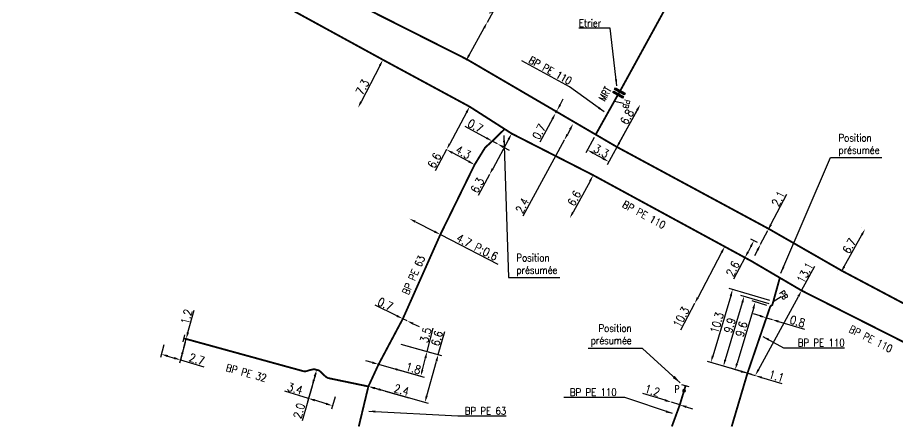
# Model space of a CAD drawing. Header units: millimetres. Extents: x 184998 to 186003, y 126995 to 128002.
# Drawn here: x 185166.7 to 185285.6, y 126999.9 to 127055.3 of the extents above; entities that cross this region are included whole.
import ezdxf
from ezdxf.enums import TextEntityAlignment as Align

# ---------------------------------------------------------------- set-up
doc = ezdxf.new("R2010")
doc.units = ezdxf.units.MM
doc.header["$PDMODE"] = 34
for name, pattern in [('L_25_FT', [2000, 1000, 1000]), ('L_25_PE', [2000, 1000, 1000]), ('L_RAC_PE', [3.5, 2, -1.5])]:
    doc.linetypes.add(name, pattern=pattern)
doc.layers.get('0').update_dxf_attribs({"linetype": 'CONTINUOUS'})
doc.layers.get('DEFPOINTS').update_dxf_attribs({"linetype": 'CONTINUOUS'})
for name, color, linetype in [('L_150', 1, 'CONTINUOUS'), ('L_170', 7, 'CONTINUOUS'), ('L_300', 7, 'CONTINUOUS'), ('L_340', 7, 'CONTINUOUS'), ('L_900', 7, 'CONTINUOUS')]:
    doc.layers.add(name, color=color, linetype=linetype)
doc.styles.add('G_ROMANS', font='ROMANS.SHX', dxfattribs={"width": 0.75})
doc.styles.get("Standard").update_dxf_attribs({"font": 'romans.shx', "width": 0.85})
doc.dimstyles.get("Standard").update_dxf_attribs({"dimtxt": 1.5, "dimasz": 1.2, "dimexe": 0.625, "dimexo": 0.625, "dimgap": 0.25, "dimtad": 1, "dimdec": 1, "dimzin": 0, "dimdsep": 46, "dimtxsty": 'Standard', "dimcen": -0.5, "dimadec": 0, "dimazin": 0, "dimtfac": 1, "dimtdec": 1, "dimtmove": 0, "dimatfit": 3, "dimfxl": 0, "dimtolj": 1, "dimtzin": 0, "dimarcsym": 0})

# ---------------------------------------------------------------- blocks, each defined once
blk = doc.blocks.new('*D1126')
at = {"layer": 'DEFPOINTS', "color": 0, "linetype": 'Continuous', "transparency": 16777216}
for p in [(185230.2, 127054.72), (185230.2, 127054.72), (185227.3, 127049.46)]:
    blk.add_point(p, dxfattribs=at)
at = {"layer": 'L_150', "color": 0, "linetype": 'Continuous', "lineweight": -2, "transparency": 16777216}
for p, q in [((185230.2, 127054.72), (185231.79, 127057.59)), ((185227.74, 127050.25), (185229.77, 127053.93))]:
    blk.add_line(p, q, dxfattribs=at)
at = {"layer": 'L_150', "color": 0, "linetype": 'Continuous', "transparency": 16777216}
for points in [[(185229.64, 127054), (185229.9, 127053.86), (185230.2, 127054.72)], [(185227.6, 127050.32), (185227.87, 127050.17), (185227.3, 127049.46)]]:
    blk.add_solid(points, dxfattribs=at)
at = {"layer": 'L_150', "color": 0, "linetype": 'Continuous', "transparency": 16777216, "insert": (185230.56, 127056.91), "char_height": 1.125, "attachment_point": 5, "rotation": 61.128}
blk.add_mtext('\\A1;5.5', dxfattribs=at)
blk = doc.blocks.new('*D1127')
at = {"layer": 'DEFPOINTS', "color": 0, "linetype": 'Continuous', "transparency": 16777216}
for p in [(185250.87, 127043.56), (185250.87, 127043.56), (185247.61, 127037.6)]:
    blk.add_point(p, dxfattribs=at)
at = {"layer": 'L_150', "color": 0, "linetype": 'Continuous', "lineweight": -2, "transparency": 16777216}
blk.add_line((185248.04, 127038.39), (185250.44, 127042.77), dxfattribs=at)
at = {"layer": 'L_150', "color": 0, "linetype": 'Continuous', "transparency": 16777216}
for points in [[(185250.3, 127042.85), (185250.57, 127042.7), (185250.87, 127043.56)], [(185247.91, 127038.46), (185248.17, 127038.31), (185247.61, 127037.6)]]:
    blk.add_solid(points, dxfattribs=at)
at = {"layer": 'L_150', "color": 0, "linetype": 'Continuous', "transparency": 16777216, "insert": (185249.09, 127041.88), "char_height": 1.125, "attachment_point": 5, "rotation": 61.3656}
blk.add_mtext('\\A1;6.8', dxfattribs=at)
blk = doc.blocks.new('*D1130')
at = {"layer": 'DEFPOINTS', "color": 0, "linetype": 'Continuous', "transparency": 16777216}
for p in [(185216.09, 127049.61), (185212.72, 127043.13), (185212.72, 127043.13)]:
    blk.add_point(p, dxfattribs=at)
at = {"layer": 'L_150', "color": 0, "linetype": 'Continuous', "lineweight": -2, "transparency": 16777216}
blk.add_line((185215.67, 127048.81), (185213.13, 127043.93), dxfattribs=at)
at = {"layer": 'L_150', "color": 0, "linetype": 'Continuous', "transparency": 16777216}
for points in [[(185215.54, 127048.88), (185215.8, 127048.74), (185216.09, 127049.61)], [(185213, 127044), (185213.27, 127043.86), (185212.72, 127043.13)]]:
    blk.add_solid(points, dxfattribs=at)
at = {"layer": 'L_150', "color": 0, "linetype": 'Continuous', "transparency": 16777216, "insert": (185213.32, 127045.91), "char_height": 1.125, "attachment_point": 5, "rotation": 62.5172}
blk.add_mtext('\\A1;7.3', dxfattribs=at)
blk = doc.blocks.new('*D1131')
at = {"layer": 'DEFPOINTS', "color": 0, "linetype": 'Continuous', "transparency": 16777216}
for p in [(185227.81, 127043.27), (185224.69, 127037.46), (185224.69, 127037.46)]:
    blk.add_point(p, dxfattribs=at)
at = {"layer": 'L_150', "color": 0, "linetype": 'Continuous', "lineweight": -2, "transparency": 16777216}
for p, q in [((185227.38, 127042.48), (185225.11, 127038.25)), ((185224.69, 127037.46), (185223.16, 127034.61))]:
    blk.add_line(p, q, dxfattribs=at)
at = {"layer": 'L_150', "color": 0, "linetype": 'Continuous', "transparency": 16777216}
for points in [[(185227.25, 127042.55), (185227.52, 127042.41), (185227.81, 127043.27)], [(185224.98, 127038.32), (185225.24, 127038.18), (185224.69, 127037.46)]]:
    blk.add_solid(points, dxfattribs=at)
at = {"layer": 'L_150', "color": 0, "linetype": 'Continuous', "transparency": 16777216, "insert": (185223.05, 127035.99), "char_height": 1.125, "attachment_point": 5, "rotation": 61.7613}
blk.add_mtext('\\A1;6.6', dxfattribs=at)
blk = doc.blocks.new('*D1132')
at = {"layer": 'DEFPOINTS', "color": 0, "linetype": 'Continuous', "transparency": 16777216}
for p in [(185233.49, 127039.63), (185230.5, 127034.09), (185230.5, 127034.09)]:
    blk.add_point(p, dxfattribs=at)
at = {"layer": 'L_150', "color": 0, "linetype": 'Continuous', "lineweight": -2, "transparency": 16777216}
for p, q in [((185233.06, 127038.84), (185230.93, 127034.88)), ((185230.5, 127034.09), (185228.96, 127031.25))]:
    blk.add_line(p, q, dxfattribs=at)
at = {"layer": 'L_150', "color": 0, "linetype": 'Continuous', "transparency": 16777216}
for points in [[(185232.93, 127038.91), (185233.2, 127038.77), (185233.49, 127039.63)], [(185230.79, 127034.95), (185231.06, 127034.81), (185230.5, 127034.09)]]:
    blk.add_solid(points, dxfattribs=at)
at = {"layer": 'L_150', "color": 0, "linetype": 'Continuous', "transparency": 16777216, "insert": (185228.86, 127032.63), "char_height": 1.125, "attachment_point": 5, "rotation": 61.6215}
blk.add_mtext('\\A1;6.3', dxfattribs=at)
blk = doc.blocks.new('*D1133')
at = {"layer": 'DEFPOINTS', "color": 0, "linetype": 'Continuous', "transparency": 16777216}
for p in [(185244.51, 127034), (185241.35, 127028.2), (185241.35, 127028.2)]:
    blk.add_point(p, dxfattribs=at)
at = {"layer": 'L_150', "color": 0, "linetype": 'Continuous', "lineweight": -2, "transparency": 16777216}
blk.add_line((185244.08, 127033.21), (185241.78, 127028.99), dxfattribs=at)
at = {"layer": 'L_150', "color": 0, "linetype": 'Continuous', "transparency": 16777216}
for points in [[(185243.95, 127033.28), (185244.21, 127033.14), (185244.51, 127034)], [(185241.65, 127029.07), (185241.92, 127028.92), (185241.35, 127028.2)]]:
    blk.add_solid(points, dxfattribs=at)
at = {"layer": 'L_150', "color": 0, "linetype": 'Continuous', "transparency": 16777216, "insert": (185241.95, 127030.87), "char_height": 1.125, "attachment_point": 5, "rotation": 61.4212}
blk.add_mtext('\\A1;6.6', dxfattribs=at)
blk = doc.blocks.new('*D1134')
at = {"layer": 'DEFPOINTS', "color": 0, "linetype": 'Continuous', "transparency": 16777216}
for p in [(185262.27, 127024.35), (185258.22, 127016.63), (185258.22, 127016.63)]:
    blk.add_point(p, dxfattribs=at)
at = {"layer": 'L_150', "color": 0, "linetype": 'Continuous', "lineweight": -2, "transparency": 16777216}
for p, q in [((185261.87, 127023.54), (185258.64, 127017.42)), ((185262.68, 127024.13), (185262.7, 127024.12)), ((185258.22, 127016.63), (185256.33, 127013.04))]:
    blk.add_line(p, q, dxfattribs=at)
at = {"layer": 'L_150', "color": 0, "linetype": 'Continuous', "transparency": 16777216}
for points in [[(185261.73, 127023.61), (185262, 127023.47), (185262.29, 127024.34)], [(185258.5, 127017.49), (185258.77, 127017.35), (185258.22, 127016.63)]]:
    blk.add_solid(points, dxfattribs=at)
at = {"layer": 'L_150', "color": 0, "linetype": 'Continuous', "transparency": 16777216, "insert": (185256.4, 127014.79), "char_height": 1.125, "attachment_point": 5, "rotation": 62.1795}
blk.add_mtext('\\A1;10.3', dxfattribs=at)
blk = doc.blocks.new('*D1135')
at = {"layer": 'DEFPOINTS', "color": 0, "linetype": 'Continuous', "transparency": 16777216}
for p in [(185266.24, 127025.14), (185267.14, 127024.66), (185265.92, 127022.36)]:
    blk.add_point(p, dxfattribs=at)
at = {"layer": 'L_150', "color": 0, "linetype": 'Continuous', "lineweight": -2, "transparency": 16777216}
for p, q in [((185265.82, 127024.34), (185265.44, 127023.63)), ((185266.72, 127024.88), (185265.82, 127025.35)), ((185265.51, 127022.58), (185264.61, 127023.06)), ((185265.02, 127022.84), (185263.49, 127019.94))]:
    blk.add_line(p, q, dxfattribs=at)
at = {"layer": 'L_150', "color": 0, "linetype": 'Continuous', "transparency": 16777216}
for points in [[(185265.68, 127024.41), (185265.95, 127024.27), (185266.24, 127025.14)], [(185265.31, 127023.7), (185265.58, 127023.56), (185265.02, 127022.84)]]:
    blk.add_solid(points, dxfattribs=at)
at = {"layer": 'L_150', "color": 0, "linetype": 'Continuous', "transparency": 16777216, "insert": (185263.38, 127021.34), "char_height": 1.125, "attachment_point": 5, "rotation": 62.1795}
blk.add_mtext('\\A1;2.6', dxfattribs=at)
blk = doc.blocks.new('*D1136')
at = {"layer": 'DEFPOINTS', "color": 0, "linetype": 'Continuous', "transparency": 16777216}
for p in [(185281.25, 127026.7), (185281.25, 127026.7), (185278, 127020.85)]:
    blk.add_point(p, dxfattribs=at)
at = {"layer": 'L_150', "color": 0, "linetype": 'Continuous', "lineweight": -2, "transparency": 16777216}
for p, q in [((185280.84, 127026.93), (185280.84, 127026.93)), ((185278.43, 127021.64), (185280.82, 127025.92)), ((185277.59, 127021.08), (185277.59, 127021.08))]:
    blk.add_line(p, q, dxfattribs=at)
at = {"layer": 'L_150', "color": 0, "linetype": 'Continuous', "transparency": 16777216}
for points in [[(185280.68, 127025.99), (185280.95, 127025.84), (185281.25, 127026.7)], [(185278.3, 127021.71), (185278.57, 127021.56), (185278, 127020.85)]]:
    blk.add_solid(points, dxfattribs=at)
at = {"layer": 'L_150', "color": 0, "linetype": 'Continuous', "transparency": 16777216, "insert": (185279.13, 127024.44), "char_height": 1.125, "attachment_point": 5, "rotation": 60.9236}
blk.add_mtext('\\A1;6.7', dxfattribs=at)
blk = doc.blocks.new('*D1137')
at = {"layer": 'DEFPOINTS', "color": 0, "linetype": 'Continuous', "transparency": 16777216}
for p in [(185268.12, 127026.52), (185267.14, 127024.66), (185267.14, 127024.66)]:
    blk.add_point(p, dxfattribs=at)
at = {"layer": 'L_150', "color": 0, "linetype": 'Continuous', "lineweight": -2, "transparency": 16777216}
for p, q in [((185268.54, 127027.31), (185270.7, 127031.41)), ((185267.14, 127024.66), (185268.12, 127026.52)), ((185266.72, 127023.86), (185266.3, 127023.07))]:
    blk.add_line(p, q, dxfattribs=at)
at = {"layer": 'L_150', "color": 0, "linetype": 'Continuous', "transparency": 16777216}
for points in [[(185268.4, 127027.38), (185268.67, 127027.24), (185268.12, 127026.52)], [(185266.58, 127023.93), (185266.85, 127023.79), (185267.14, 127024.66)]]:
    blk.add_solid(points, dxfattribs=at)
at = {"layer": 'L_150', "color": 0, "linetype": 'Continuous', "transparency": 16777216, "insert": (185269.54, 127030.83), "char_height": 1.125, "attachment_point": 5, "rotation": 62.1795}
blk.add_mtext('\\A1;2.1', dxfattribs=at)
blk = doc.blocks.new('*D1141')
at = {"layer": 'DEFPOINTS', "color": 0, "linetype": 'Continuous', "transparency": 16777216}
for p in [(185272.68, 127018.39), (185266.41, 127006.89), (185266.41, 127006.89)]:
    blk.add_point(p, dxfattribs=at)
at = {"layer": 'L_150', "color": 0, "linetype": 'Continuous', "lineweight": -2, "transparency": 16777216}
for p, q in [((185272.68, 127018.39), (185274.49, 127021.71)), ((185266.84, 127007.68), (185272.25, 127017.6))]:
    blk.add_line(p, q, dxfattribs=at)
at = {"layer": 'L_150', "color": 0, "linetype": 'Continuous', "transparency": 16777216}
for points in [[(185272.12, 127017.67), (185272.38, 127017.53), (185272.68, 127018.39)], [(185266.71, 127007.75), (185266.97, 127007.61), (185266.41, 127006.89)]]:
    blk.add_solid(points, dxfattribs=at)
at = {"layer": 'L_150', "color": 0, "linetype": 'Continuous', "transparency": 16777216, "insert": (185273.14, 127020.81), "char_height": 1.125, "attachment_point": 5, "rotation": 61.426}
blk.add_mtext('\\A1;13.1', dxfattribs=at)
blk = doc.blocks.new('*D1143')
at = {"layer": 'DEFPOINTS', "color": 0, "linetype": 'Continuous', "transparency": 16777216}
for p in [(185255.08, 127003.28), (185255.08, 127003.28), (185256.22, 127002.93)]:
    blk.add_point(p, dxfattribs=at)
at = {"layer": 'L_150', "color": 0, "linetype": 'Continuous', "lineweight": -2, "transparency": 16777216}
for p, q in [((185254.22, 127003.55), (185251.22, 127004.48)), ((185256.22, 127002.93), (185255.08, 127003.28)), ((185257.08, 127002.66), (185257.94, 127002.39))]:
    blk.add_line(p, q, dxfattribs=at)
at = {"layer": 'L_150', "color": 0, "linetype": 'Continuous', "transparency": 16777216}
for points in [[(185254.26, 127003.69), (185254.17, 127003.41), (185255.08, 127003.28)], [(185257.13, 127002.8), (185257.04, 127002.52), (185256.22, 127002.93)]]:
    blk.add_solid(points, dxfattribs=at)
at = {"layer": 'L_150', "color": 0, "linetype": 'Continuous', "transparency": 16777216, "insert": (185252.51, 127004.87), "char_height": 1.125, "attachment_point": 5, "rotation": 342.7578}
blk.add_mtext('\\A1;1.2', dxfattribs=at)
blk = doc.blocks.new('L_340_07')
at = {"color": 0, "linetype": 'Continuous', "const_width": 0.25, "flags": 128}
blk.add_lwpolyline([(0, 0), (0.35, 0)], dxfattribs=at)
at = {"color": 0, "linetype": 'Continuous', "flags": 128}
blk.add_lwpolyline([(0.35, -0.5), (0.35, 0.5)], dxfattribs=at)
at = {"color": 0, "linetype": 'Continuous', "width": 0.75, "flags": 3}
for tag, p in [('DEF_LEG', (0.72, -3.47)), ('DEF_COUP', (0.72, -5.97)), ('DEF_TYPE', (0.72, -8.47))]:
    blk.add_attdef(tag, text='', height=1.2, dxfattribs=at).set_placement(p, align=Align.MIDDLE)
blk = doc.blocks.new('*D1154')
at = {"layer": 'DEFPOINTS', "color": 0, "linetype": 'Continuous', "transparency": 16777216}
for p in [(185224.69, 127037.46), (185224.69, 127037.46), (185228.48, 127035.42)]:
    blk.add_point(p, dxfattribs=at)
at = {"layer": 'L_150', "color": 0, "linetype": 'Continuous', "lineweight": -2, "transparency": 16777216}
blk.add_line((185227.68, 127035.85), (185225.48, 127037.03), dxfattribs=at)
at = {"layer": 'L_150', "color": 0, "linetype": 'Continuous', "transparency": 16777216}
for points in [[(185225.55, 127037.16), (185225.41, 127036.9), (185224.69, 127037.46)], [(185227.75, 127035.98), (185227.61, 127035.72), (185228.48, 127035.42)]]:
    blk.add_solid(points, dxfattribs=at)
at = {"layer": 'L_150', "color": 0, "linetype": 'Continuous', "transparency": 16777216, "insert": (185226.94, 127037.1), "char_height": 1.125, "attachment_point": 5, "rotation": 331.7613}
blk.add_mtext('\\A1;4.3', dxfattribs=at)
blk = doc.blocks.new('*D1155')
at = {"layer": 'DEFPOINTS', "color": 0, "linetype": 'Continuous', "transparency": 16777216}
for p in [(185230.87, 127038.61), (185231.58, 127038.23), (185231.58, 127038.23)]:
    blk.add_point(p, dxfattribs=at)
at = {"layer": 'L_150', "color": 0, "linetype": 'Continuous', "lineweight": -2, "transparency": 16777216}
for p, q in [((185230.08, 127039.03), (185227.19, 127040.57)), ((185231.58, 127038.23), (185230.87, 127038.61)), ((185231.8, 127038.64), (185231.8, 127038.64)), ((185232.37, 127037.81), (185233.17, 127037.38))]:
    blk.add_line(p, q, dxfattribs=at)
at = {"layer": 'L_150', "color": 0, "linetype": 'Continuous', "transparency": 16777216}
for points in [[(185230.15, 127039.16), (185230.01, 127038.9), (185230.87, 127038.61)], [(185232.45, 127037.94), (185232.3, 127037.67), (185231.58, 127038.23)]]:
    blk.add_solid(points, dxfattribs=at)
at = {"layer": 'L_150', "color": 0, "linetype": 'Continuous', "transparency": 16777216, "insert": (185228.59, 127040.67), "char_height": 1.125, "attachment_point": 5, "rotation": 331.9517}
blk.add_mtext('\\A1;0.7', dxfattribs=at)
blk = doc.blocks.new('*D1156')
at = {"layer": 'DEFPOINTS', "color": 0, "linetype": 'Continuous', "transparency": 16777216}
for p in [(185265.36, 127007.2), (185266.41, 127006.89), (185266.41, 127006.89)]:
    blk.add_point(p, dxfattribs=at)
at = {"layer": 'L_150', "color": 0, "linetype": 'Continuous', "lineweight": -2, "transparency": 16777216}
for p, q in [((185264.49, 127007.46), (185263.63, 127007.71)), ((185265.36, 127007.2), (185266.41, 127006.89)), ((185267.27, 127006.63), (185270.02, 127005.81))]:
    blk.add_line(p, q, dxfattribs=at)
at = {"layer": 'L_150', "color": 0, "linetype": 'Continuous', "transparency": 16777216}
for points in [[(185264.54, 127007.6), (185264.45, 127007.31), (185265.36, 127007.2)], [(185267.32, 127006.77), (185267.23, 127006.49), (185266.41, 127006.89)]]:
    blk.add_solid(points, dxfattribs=at)
at = {"layer": 'L_150', "color": 0, "linetype": 'Continuous', "transparency": 16777216, "insert": (185269.29, 127006.81), "char_height": 1.125, "attachment_point": 5, "rotation": 343.415}
blk.add_mtext('\\A1;1.1', dxfattribs=at)
blk = doc.blocks.new('*D1157')
at = {"layer": 'DEFPOINTS', "color": 0, "linetype": 'Continuous', "transparency": 16777216}
for p in [(185268.85, 127016.9), (185260.42, 127008.67), (185266.41, 127006.89)]:
    blk.add_point(p, dxfattribs=at)
at = {"layer": 'L_340', "color": 0, "linetype": 'Continuous', "lineweight": -2, "transparency": 16777216}
for p, q in [((185268.4, 127017.04), (185262.91, 127018.67)), ((185263.1, 127017.68), (185260.68, 127009.53)), ((185265.96, 127007.02), (185259.97, 127008.81))]:
    blk.add_line(p, q, dxfattribs=at)
at = {"layer": 'L_340', "color": 0, "linetype": 'Continuous', "transparency": 16777216}
for points in [[(185262.96, 127017.72), (185263.25, 127017.63), (185263.36, 127018.54)], [(185260.53, 127009.58), (185260.82, 127009.49), (185260.42, 127008.67)]]:
    blk.add_solid(points, dxfattribs=at)
at = {"layer": 'L_340', "color": 0, "linetype": 'Continuous', "transparency": 16777216, "insert": (185261.23, 127014.03), "char_height": 1.125, "attachment_point": 5, "rotation": 73.415}
blk.add_mtext('\\A1;10.3', dxfattribs=at)
blk = doc.blocks.new('*D1158')
at = {"layer": 'DEFPOINTS', "color": 0, "linetype": 'Continuous', "transparency": 16777216}
for p in [(185267.92, 127014.7), (185268.69, 127014.47), (185268.69, 127014.47)]:
    blk.add_point(p, dxfattribs=at)
at = {"layer": 'L_150', "color": 0, "linetype": 'Continuous', "lineweight": -2, "transparency": 16777216}
for p, q in [((185267.06, 127014.96), (185266.2, 127015.22)), ((185267.92, 127014.7), (185268.69, 127014.47)), ((185269.55, 127014.21), (185273.05, 127013.16))]:
    blk.add_line(p, q, dxfattribs=at)
at = {"layer": 'L_150', "color": 0, "linetype": 'Continuous', "transparency": 16777216}
for points in [[(185267.1, 127015.1), (185267.02, 127014.82), (185267.92, 127014.7)], [(185269.59, 127014.36), (185269.51, 127014.07), (185268.69, 127014.47)]]:
    blk.add_solid(points, dxfattribs=at)
at = {"layer": 'L_150', "color": 0, "linetype": 'Continuous', "transparency": 16777216, "insert": (185272.13, 127014.22), "char_height": 1.125, "attachment_point": 5, "rotation": 343.2896}
blk.add_mtext('\\A1;0.8', dxfattribs=at)
blk = doc.blocks.new('*D1159')
at = {"layer": 'DEFPOINTS', "color": 0, "linetype": 'Continuous', "transparency": 16777216}
for p in [(185268.73, 127016.47), (185262.11, 127008.17), (185266.41, 127006.89)]:
    blk.add_point(p, dxfattribs=at)
at = {"layer": 'L_150', "color": 0, "linetype": 'Continuous', "lineweight": -2, "transparency": 16777216}
for p, q in [((185268.28, 127016.61), (185264.47, 127017.74)), ((185264.66, 127016.75), (185262.36, 127009.03)), ((185265.96, 127007.02), (185261.66, 127008.3))]:
    blk.add_line(p, q, dxfattribs=at)
at = {"layer": 'L_150', "color": 0, "linetype": 'Continuous', "transparency": 16777216}
for points in [[(185264.52, 127016.79), (185264.81, 127016.7), (185264.92, 127017.61)], [(185262.22, 127009.07), (185262.51, 127008.99), (185262.11, 127008.17)]]:
    blk.add_solid(points, dxfattribs=at)
at = {"layer": 'L_150', "color": 0, "linetype": 'Continuous', "transparency": 16777216, "insert": (185262.97, 127013.68), "char_height": 1.125, "attachment_point": 5, "rotation": 73.415}
blk.add_mtext('\\A1;9.9', dxfattribs=at)
blk = doc.blocks.new('*D1160')
at = {"layer": 'DEFPOINTS', "color": 0, "linetype": 'Continuous', "transparency": 16777216}
for p in [(185219.67, 127028.12), (185219.67, 127028.12), (185223.85, 127025.97)]:
    blk.add_point(p, dxfattribs=at)
at = {"layer": 'L_150', "color": 0, "linetype": 'Continuous', "lineweight": -2, "transparency": 16777216}
for p, q in [((185220.47, 127027.71), (185223.05, 127026.38)), ((185223.85, 127025.97), (185231.61, 127021.98))]:
    blk.add_line(p, q, dxfattribs=at)
at = {"layer": 'L_150', "color": 0, "linetype": 'Continuous', "transparency": 16777216}
for points in [[(185220.54, 127027.84), (185220.4, 127027.57), (185219.67, 127028.12)], [(185223.12, 127026.51), (185222.98, 127026.25), (185223.85, 127025.97)]]:
    blk.add_solid(points, dxfattribs=at)
at = {"layer": 'L_150', "color": 0, "linetype": 'Continuous', "transparency": 16777216, "insert": (185228.83, 127024.25), "char_height": 1.125, "attachment_point": 5, "rotation": 332.7771}
blk.add_mtext('\\A1;4.7 P:0.6', dxfattribs=at)
blk = doc.blocks.new('*D1161')
at = {"layer": 'DEFPOINTS', "color": 0, "linetype": 'Continuous', "transparency": 16777216}
for p in [(185207.13, 127007.67), (185209.75, 127004.46), (185209.27, 127002.81)]:
    blk.add_point(p, dxfattribs=at)
at = {"layer": 'L_170', "color": 0, "linetype": 'Continuous', "lineweight": -2, "transparency": 16777216}
for p, q in [((185207, 127007.22), (185205.89, 127003.35)), ((185206.02, 127003.8), (185202.84, 127004.77)), ((185208.41, 127003.08), (185206.88, 127003.54)), ((185209.62, 127004.01), (185209.14, 127002.36))]:
    blk.add_line(p, q, dxfattribs=at)
at = {"layer": 'L_170', "color": 0, "linetype": 'Continuous', "transparency": 16777216}
for points in [[(185206.92, 127003.69), (185206.83, 127003.4), (185206.02, 127003.8)], [(185208.46, 127003.22), (185208.37, 127002.93), (185209.27, 127002.81)]]:
    blk.add_solid(points, dxfattribs=at)
at = {"layer": 'L_170', "color": 0, "linetype": 'Continuous', "transparency": 16777216, "insert": (185204.21, 127005.13), "char_height": 1.125, "attachment_point": 5, "rotation": 343.1285}
blk.add_mtext('\\A1;3.4', dxfattribs=at)
blk = doc.blocks.new('*D1162')
at = {"layer": 'DEFPOINTS', "color": 0, "linetype": 'Continuous', "transparency": 16777216}
for p in [(185207.13, 127007.67), (185206.5, 127005.45), (185206.5, 127005.45)]:
    blk.add_point(p, dxfattribs=at)
at = {"layer": 'L_170', "color": 0, "linetype": 'Continuous', "lineweight": -2, "transparency": 16777216}
for p, q in [((185206.88, 127006.8), (185206.74, 127006.31)), ((185207.58, 127007.54), (185207.58, 127007.54)), ((185206.5, 127005.45), (185205.15, 127000.77))]:
    blk.add_line(p, q, dxfattribs=at)
at = {"layer": 'L_170', "color": 0, "linetype": 'Continuous', "transparency": 16777216}
for points in [[(185206.74, 127006.84), (185207.03, 127006.76), (185207.13, 127007.66)], [(185206.6, 127006.36), (185206.89, 127006.27), (185206.5, 127005.45)]]:
    blk.add_solid(points, dxfattribs=at)
at = {"layer": 'L_170', "color": 0, "linetype": 'Continuous', "transparency": 16777216, "insert": (185204.76, 127002.12), "char_height": 1.125, "attachment_point": 5, "rotation": 73.9181}
blk.add_mtext('\\A1;2.0', dxfattribs=at)
blk = doc.blocks.new('*D1163')
at = {"layer": 'DEFPOINTS', "color": 0, "linetype": 'Continuous', "transparency": 16777216}
for p in [(185186.6, 127011.48), (185189.49, 127011.84), (185186.14, 127009.78)]:
    blk.add_point(p, dxfattribs=at)
at = {"layer": 'L_170', "color": 0, "linetype": 'Continuous', "lineweight": -2, "transparency": 16777216}
for p, q in [((185189.37, 127011.38), (185188.6, 127008.55)), ((185186.48, 127011.03), (185186.02, 127009.33)), ((185187, 127009.52), (185187.87, 127009.26)), ((185188.73, 127009), (185191.86, 127008.05))]:
    blk.add_line(p, q, dxfattribs=at)
at = {"layer": 'L_170', "color": 0, "linetype": 'Continuous', "transparency": 16777216}
for points in [[(185187.05, 127009.67), (185186.96, 127009.38), (185186.14, 127009.78)], [(185187.91, 127009.41), (185187.82, 127009.12), (185188.73, 127009)]]:
    blk.add_solid(points, dxfattribs=at)
at = {"layer": 'L_170', "color": 0, "linetype": 'Continuous', "transparency": 16777216, "insert": (185190.94, 127009.11), "char_height": 1.125, "attachment_point": 5, "rotation": 343.1285}
blk.add_mtext('\\A1;2.7', dxfattribs=at)
blk = doc.blocks.new('*D1164')
at = {"layer": 'DEFPOINTS', "color": 0, "linetype": 'Continuous', "transparency": 16777216}
for p in [(185189.49, 127011.84), (185189.19, 127010.7), (185189.19, 127010.7)]:
    blk.add_point(p, dxfattribs=at)
at = {"layer": 'L_170', "color": 0, "linetype": 'Continuous', "lineweight": -2, "transparency": 16777216}
for p, q in [((185189.73, 127012.71), (185190.55, 127015.74)), ((185189.19, 127010.7), (185189.49, 127011.84)), ((185188.95, 127009.83), (185188.72, 127008.96))]:
    blk.add_line(p, q, dxfattribs=at)
at = {"layer": 'L_170', "color": 0, "linetype": 'Continuous', "transparency": 16777216}
for points in [[(185189.58, 127012.75), (185189.87, 127012.67), (185189.49, 127011.84)], [(185188.81, 127009.87), (185189.1, 127009.79), (185189.19, 127010.7)]]:
    blk.add_solid(points, dxfattribs=at)
at = {"layer": 'L_170', "color": 0, "linetype": 'Continuous', "transparency": 16777216, "insert": (185189.53, 127014.85), "char_height": 1.125, "attachment_point": 5, "rotation": 74.8565}
blk.add_mtext('\\A1;1.2', dxfattribs=at)
blk = doc.blocks.new('*D1165')
at = {"layer": 'DEFPOINTS', "color": 0, "linetype": 'Continuous', "transparency": 16777216}
for p in [(185218.05, 127011.27), (185222.06, 127010.15), (185215.5, 127008.41)]:
    blk.add_point(p, dxfattribs=at)
at = {"layer": 'L_150', "color": 0, "linetype": 'Continuous', "lineweight": -2, "transparency": 16777216}
for p, q in [((185222.06, 127010.15), (185222.88, 127013.32)), ((185218.5, 127011.15), (185222.51, 127010.02)), ((185221.42, 127007.68), (185221.84, 127009.28)), ((185215.96, 127008.28), (185221.65, 127006.68))]:
    blk.add_line(p, q, dxfattribs=at)
at = {"layer": 'L_150', "color": 0, "linetype": 'Continuous', "transparency": 16777216}
for points in [[(185221.69, 127009.31), (185221.98, 127009.24), (185222.06, 127010.15)], [(185221.28, 127007.72), (185221.57, 127007.64), (185221.2, 127006.81)]]:
    blk.add_solid(points, dxfattribs=at)
at = {"layer": 'L_150', "color": 0, "linetype": 'Continuous', "transparency": 16777216, "insert": (185221.86, 127012.36), "char_height": 1.125, "attachment_point": 5, "rotation": 75.536}
blk.add_mtext('\\A1;3.5', dxfattribs=at)
blk = doc.blocks.new('*D1166')
at = {"layer": 'DEFPOINTS', "color": 0, "linetype": 'Continuous', "transparency": 16777216}
for p in [(185215.5, 127008.41), (185217.19, 127007.93), (185217.19, 127007.93)]:
    blk.add_point(p, dxfattribs=at)
at = {"layer": 'L_150', "color": 0, "linetype": 'Continuous', "lineweight": -2, "transparency": 16777216}
for p, q in [((185214.64, 127008.65), (185213.77, 127008.89)), ((185215.5, 127008.41), (185217.19, 127007.93)), ((185218.06, 127007.69), (185221.08, 127006.84))]:
    blk.add_line(p, q, dxfattribs=at)
at = {"layer": 'L_150', "color": 0, "linetype": 'Continuous', "transparency": 16777216}
for points in [[(185214.68, 127008.79), (185214.6, 127008.5), (185215.5, 127008.41)], [(185218.1, 127007.83), (185218.02, 127007.55), (185217.19, 127007.93)]]:
    blk.add_solid(points, dxfattribs=at)
at = {"layer": 'L_150', "color": 0, "linetype": 'Continuous', "transparency": 16777216, "insert": (185220.2, 127007.87), "char_height": 1.125, "attachment_point": 5, "rotation": 344.3247}
blk.add_mtext('\\A1;1.8', dxfattribs=at)
blk = doc.blocks.new('*D1167')
at = {"layer": 'DEFPOINTS', "color": 0, "linetype": 'Continuous', "transparency": 16777216}
for p in [(185218.05, 127011.27), (185223.57, 127009.73), (185214.12, 127005.42)]:
    blk.add_point(p, dxfattribs=at)
at = {"layer": 'L_150', "color": 0, "linetype": 'Continuous', "lineweight": -2, "transparency": 16777216}
for p, q in [((185223.57, 127009.73), (185224.44, 127012.84)), ((185218.5, 127011.15), (185224.02, 127009.6)), ((185222, 127004.14), (185223.32, 127008.86)), ((185214.57, 127005.3), (185222.21, 127003.15))]:
    blk.add_line(p, q, dxfattribs=at)
at = {"layer": 'L_150', "color": 0, "linetype": 'Continuous', "transparency": 16777216}
for points in [[(185223.18, 127008.9), (185223.47, 127008.82), (185223.57, 127009.73)], [(185221.86, 127004.18), (185222.15, 127004.1), (185221.76, 127003.28)]]:
    blk.add_solid(points, dxfattribs=at)
at = {"layer": 'L_150', "color": 0, "linetype": 'Continuous', "transparency": 16777216, "insert": (185223.4, 127011.92), "char_height": 1.125, "attachment_point": 5, "rotation": 74.3247}
blk.add_mtext('\\A1;6.6', dxfattribs=at)
blk = doc.blocks.new('*D1168')
at = {"layer": 'DEFPOINTS', "color": 0, "linetype": 'Continuous', "transparency": 16777216}
for p in [(185214.12, 127005.42), (185216.38, 127004.79), (185216.38, 127004.79)]:
    blk.add_point(p, dxfattribs=at)
at = {"layer": 'L_150', "color": 0, "linetype": 'Continuous', "lineweight": -2, "transparency": 16777216}
for p, q in [((185214.98, 127005.18), (185215.51, 127005.03)), ((185216.38, 127004.79), (185219.58, 127003.89))]:
    blk.add_line(p, q, dxfattribs=at)
at = {"layer": 'L_150', "color": 0, "linetype": 'Continuous', "transparency": 16777216}
for points in [[(185215.02, 127005.32), (185214.94, 127005.03), (185214.12, 127005.42)], [(185215.55, 127005.18), (185215.47, 127004.89), (185216.38, 127004.79)]]:
    blk.add_solid(points, dxfattribs=at)
at = {"layer": 'L_150', "color": 0, "linetype": 'Continuous', "transparency": 16777216, "insert": (185218.61, 127004.94), "char_height": 1.125, "attachment_point": 5, "rotation": 344.3247}
blk.add_mtext('\\A1;2.4', dxfattribs=at)
blk = doc.blocks.new('*D1169')
at = {"layer": 'DEFPOINTS', "color": 0, "linetype": 'Continuous', "transparency": 16777216}
for p in [(185218.78, 127014.58), (185219.36, 127014.29), (185219.36, 127014.29)]:
    blk.add_point(p, dxfattribs=at)
at = {"layer": 'L_150', "color": 0, "linetype": 'Continuous', "lineweight": -2, "transparency": 16777216}
for p, q in [((185217.97, 127014.97), (185215.02, 127016.4)), ((185219.36, 127014.29), (185218.78, 127014.58)), ((185220.18, 127013.9), (185220.99, 127013.51))]:
    blk.add_line(p, q, dxfattribs=at)
at = {"layer": 'L_150', "color": 0, "linetype": 'Continuous', "transparency": 16777216}
for points in [[(185218.03, 127015.1), (185217.9, 127014.83), (185218.78, 127014.58)], [(185220.24, 127014.04), (185220.11, 127013.77), (185219.36, 127014.29)]]:
    blk.add_solid(points, dxfattribs=at)
at = {"layer": 'L_150', "color": 0, "linetype": 'Continuous', "transparency": 16777216, "insert": (185216.41, 127016.55), "char_height": 1.125, "attachment_point": 5, "rotation": 334.2159}
blk.add_mtext('\\A1;0.7', dxfattribs=at)
blk = doc.blocks.new('L_340_17')
at = {"linetype": 'Continuous'}
blk.add_hatch(color=0, dxfattribs=at).paths.add_polyline_path([(0.125, 0.75), (-0.125, 0.75), (-0.125, -0.75), (0.125, -0.75)])
at = {"color": 0, "linetype": 'Continuous'}
blk.add_lwpolyline([(-0.125, 0.75), (0.125, 0.75), (0.125, -0.75), (-0.125, -0.75)], close=True, dxfattribs=at)
at = {"color": 0, "linetype": 'Continuous', "width": 0.75}
for tag, height, flags, p in [('MRT', 1, 8, (0, 2.5)), ('DEF_LEG', 1.2, 3, (0, -5)), ('DEF_COUP', 1.2, 3, (0, -7.5)), ('DEF_TYPE', 1.2, 3, (0, -10))]:
    blk.add_attdef(tag, text='', height=height, dxfattribs=dict(at, flags=flags)).set_placement(p, align=Align.MIDDLE)
blk = doc.blocks.new('L_340_13')
at = {"color": 0, "linetype": 'Continuous', "flags": 128}
blk.add_lwpolyline([(0, 0), (0, 1.25)], dxfattribs=at)
at = {"color": 0, "linetype": 'Continuous', "style": 'G_ROMANS', "width": 0.75}
blk.add_text('PB', height=0.75, dxfattribs=at).set_placement((0, 1.66), align=Align.MIDDLE)
at = {"color": 0, "linetype": 'Continuous', "width": 0.75, "flags": 3}
for tag, p in [('DEF_LEG', (0, -10)), ('DEF_COUP', (0, -12.5)), ('DEF_TYPE', (0, -15))]:
    blk.add_attdef(tag, text='', height=1.2, dxfattribs=at).set_placement(p, align=Align.MIDDLE)
blk = doc.blocks.new('*D1181')
at = {"layer": 'DEFPOINTS', "color": 0, "linetype": 'Continuous', "transparency": 16777216}
for p in [(185250.87, 127043.56), (185244.85, 127039.5), (185246.64, 127035.81)]:
    blk.add_point(p, dxfattribs=at)
at = {"layer": 'L_150', "color": 0, "linetype": 'Continuous', "lineweight": -2, "transparency": 16777216}
for p, q in [((185250.64, 127043.15), (185246.41, 127035.4)), ((185244.63, 127039.08), (185243.5, 127037.01)), ((185244.51, 127036.99), (185245.85, 127036.25))]:
    blk.add_line(p, q, dxfattribs=at)
at = {"layer": 'L_150', "color": 0, "linetype": 'Continuous', "transparency": 16777216}
for points in [[(185244.58, 127037.12), (185244.44, 127036.86), (185243.72, 127037.42)], [(185245.92, 127036.38), (185245.78, 127036.12), (185246.64, 127035.81)]]:
    blk.add_solid(points, dxfattribs=at)
at = {"layer": 'L_150', "color": 0, "linetype": 'Continuous', "transparency": 16777216, "insert": (185245.6, 127037.25), "char_height": 1.125, "attachment_point": 5, "rotation": 331.0903}
blk.add_mtext('\\A1;3.3', dxfattribs=at)
blk = doc.blocks.new('*D1182')
at = {"layer": 'DEFPOINTS', "color": 0, "linetype": 'Continuous', "transparency": 16777216}
for p in [(185241.81, 127040.98), (185240.59, 127038.72), (185240.59, 127038.72)]:
    blk.add_point(p, dxfattribs=at)
at = {"layer": 'L_150', "color": 0, "linetype": 'Continuous', "lineweight": -2, "transparency": 16777216}
for p, q in [((185241.39, 127040.19), (185241.02, 127039.51)), ((185240.59, 127038.72), (185235.01, 127028.45))]:
    blk.add_line(p, q, dxfattribs=at)
at = {"layer": 'L_150', "color": 0, "linetype": 'Continuous', "transparency": 16777216}
for points in [[(185241.25, 127040.26), (185241.52, 127040.12), (185241.81, 127040.98)], [(185240.89, 127039.59), (185241.15, 127039.44), (185240.59, 127038.72)]]:
    blk.add_solid(points, dxfattribs=at)
at = {"layer": 'L_150', "color": 0, "linetype": 'Continuous', "transparency": 16777216, "insert": (185234.93, 127029.88), "char_height": 1.125, "attachment_point": 5, "rotation": 61.4949}
blk.add_mtext('\\A1;2.4', dxfattribs=at)
blk = doc.blocks.new('*D1183')
at = {"layer": 'DEFPOINTS', "color": 0, "linetype": 'Continuous', "transparency": 16777216}
for p in [(185239.43, 127042.4), (185239.61, 127042.73), (185239.61, 127042.73)]:
    blk.add_point(p, dxfattribs=at)
at = {"layer": 'L_150', "color": 0, "linetype": 'Continuous', "lineweight": -2, "transparency": 16777216}
for p, q in [((185240.04, 127043.52), (185240.47, 127044.31)), ((185239.61, 127042.73), (185239.43, 127042.4)), ((185239, 127041.61), (185237.3, 127038.47))]:
    blk.add_line(p, q, dxfattribs=at)
at = {"layer": 'L_150', "color": 0, "linetype": 'Continuous', "transparency": 16777216}
for points in [[(185239.91, 127043.59), (185240.17, 127043.45), (185239.61, 127042.73)], [(185238.87, 127041.68), (185239.13, 127041.54), (185239.43, 127042.4)]]:
    blk.add_solid(points, dxfattribs=at)
at = {"layer": 'L_150', "color": 0, "linetype": 'Continuous', "transparency": 16777216, "insert": (185237.2, 127039.87), "char_height": 1.125, "attachment_point": 5, "rotation": 61.4949}
blk.add_mtext('\\A1;0.7', dxfattribs=at)
blk = doc.blocks.new('*D1184')
at = {"layer": 'DEFPOINTS', "color": 0, "linetype": 'Continuous', "transparency": 16777216}
for p in [(185268.45, 127016.24), (185263.7, 127007.69), (185266.41, 127006.89)]:
    blk.add_point(p, dxfattribs=at)
at = {"layer": 'L_150', "color": 0, "linetype": 'Continuous', "lineweight": -2, "transparency": 16777216}
for p, q in [((185266.17, 127015.98), (185263.96, 127008.56)), ((185268, 127016.37), (185265.98, 127016.98)), ((185265.96, 127007.02), (185263.25, 127007.83))]:
    blk.add_line(p, q, dxfattribs=at)
at = {"layer": 'L_150', "color": 0, "linetype": 'Continuous', "transparency": 16777216}
for points in [[(185266.02, 127016.02), (185266.31, 127015.94), (185266.42, 127016.84)], [(185263.81, 127008.6), (185264.1, 127008.51), (185263.7, 127007.69)]]:
    blk.add_solid(points, dxfattribs=at)
at = {"layer": 'L_150', "color": 0, "linetype": 'Continuous', "transparency": 16777216, "insert": (185264.55, 127013.17), "char_height": 1.125, "attachment_point": 5, "rotation": 73.415}
blk.add_mtext('\\A1;9.6', dxfattribs=at)
blk = doc.blocks.new('L_300_12')
at = {"color": 0, "linetype": 'Continuous', "const_width": 0.248, "flags": 128}
blk.add_lwpolyline([(-0.13, 0, 1), (0.13, 0, 1)], format="xyb", close=True, dxfattribs=at)
at = {"linetype": 'Continuous', "style": 'G_ROMANS', "width": 0.75}
blk.add_attdef('P', text='', height=1, dxfattribs=at).set_placement((0, 1.33), align=Align.MIDDLE_CENTER)
at = {"color": 0, "linetype": 'Continuous', "width": 0.75, "flags": 3}
for tag, p in [('DEF_LEG', (0, -5)), ('DEF_COUP', (0, -7.5)), ('DEF_TYPE', (0, -10))]:
    blk.add_attdef(tag, text='', height=1.2, dxfattribs=at).set_placement(p, align=Align.MIDDLE)

msp = doc.modelspace()

# ---------------------------------------------------------------- linework, layer by layer
at = {"layer": 'L_150', "linetype": 'L_25_FT', "const_width": 0.25}
for points in [[(185298.29, 127137.86), (185298.29, 127137.86), (185292.71, 127127.83), (185289.25, 127121.91), (185285.38, 127115.34), (185276.89, 127098.58), (185276.39, 127097.6), (185273.59, 127092.51), (185270.82, 127087.52), (185256.6, 127060.81), (185248.12, 127045.34)], [(185248.12, 127045.34), (185247.87, 127044.91)]]:
    msp.add_lwpolyline(points, dxfattribs=at)
at = {"layer": 'L_150', "linetype": 'L_25_PE', "const_width": 0.25}
for points in [[(185130.68, 127101.21), (185132.02, 127100.41), (185142.93, 127094.17), (185163.72, 127083.63), (185176.07, 127076.62), (185196.5, 127065.34), (185210.15, 127058.39), (185227.44, 127049.67), (185247.73, 127037.81), (185268.24, 127026.74), (185278.12, 127021.07), (185299.05, 127009.98), (185310.99, 127003.14), (185316.7, 127000)], [(185128.46, 127092.38), (185131.22, 127090.96), (185135.97, 127090.79), (185137.43, 127091.61), (185144.53, 127088.08), (185147.76, 127086.45), (185165.05, 127077.25), (185189.35, 127064.25), (185216.09, 127049.61), (185227.81, 127043.27), (185233.49, 127039.63), (185244.51, 127034), (185265.92, 127022.36), (185272.68, 127018.39), (185291.05, 127009.11), (185306.9, 127000)], [(185244.85, 127039.5), (185247.87, 127044.91)], [(185232.54, 127040.24), (185230.87, 127038.61), (185229.91, 127037.74), (185228.48, 127035.42), (185223.85, 127025.97), (185218.78, 127014.58), (185215.5, 127008.41), (185214.12, 127005.42), (185212.82, 127000)], [(185263.23, 127000), (185265.36, 127007.2), (185267.92, 127014.7), (185268.45, 127016.24), (185268.73, 127016.47), (185269.74, 127020.12)], [(185255.14, 127000), (185256.22, 127002.93), (185256.79, 127004.83), (185256.89, 127005.16)]]:
    msp.add_lwpolyline(points, dxfattribs=at)
at = {"layer": 'L_170', "linetype": 'L_RAC_PE', "const_width": 0.25, "flags": 128}
msp.add_lwpolyline([(185189.49, 127011.84), (185205.27, 127007.5, 0.151166), (185205.86, 127007.52), (185206.12, 127007.61), (185206.77, 127007.76), (185207.47, 127007.57), (185208.3, 127006.79, 0.138937), (185208.78, 127006.53), (185214.12, 127005.42)], format="xyb", dxfattribs=at)

# ---------------------------------------------------------------- block references
at = {"layer": 'L_300'}
ref = msp.add_blockref('L_300_12', (185256.79, 127004.83), dxfattribs=dict(at, rotation=70.03874174224819))
ref.add_attrib('P', 'P', dxfattribs={"layer": '0', "linetype": 'Continuous', "height": 1, "style": 'G_ROMANS', "width": 0.75}).set_placement((185255.83, 127005.06), align=Align.MIDDLE_CENTER)
at = {"layer": 'L_340'}
ref = msp.add_blockref('L_340_17', (185247.87, 127044.91), dxfattribs=dict(at, rotation=240.4402801274164))
ref.add_attrib('MRT', 'MRT', dxfattribs={"layer": '0', "color": 0, "linetype": 'Continuous', "height": 1, "rotation": 60.4403, "style": 'G_ROMANS', "width": 0.75, "flags": 8}).set_placement((185246.11, 127044.99), align=Align.MIDDLE)
for name, p, rotation in [('L_340_17', (185248.12, 127045.34), 240.4402801274164), ('L_340_13', (185247.38, 127044.03), 256.0728309186057), ('L_340_13', (185268.85, 127016.9), 302.3137357987113), ('L_340_07', (185189.49, 127011.84), 164.6376009552718), ('L_340_07', (185256.89, 127005.16), 73.47548120975168)]:
    msp.add_blockref(name, p, dxfattribs=dict(at, rotation=rotation))

# ---------------------------------------------------------------- texts
at = {"layer": 'L_150', "linetype": 'L_25_PE', "width": 0.85}
for s, rotation, p in [('BP PE 110', 331.4733, (185248.36, 127029.72)), ('BP PE 63', 65.9988, (185219.54, 127017.71)), ('BP PE 110', 333.2062, (185278.98, 127012.83))]:
    msp.add_text(s, height=1, rotation=rotation, dxfattribs=at).set_placement(p)
at = {"layer": 'L_150', "linetype": 'Continuous', "insert": (185241.49, 127046.65), "char_height": 1, "attachment_point": 6, "rotation": 331.3151}
msp.add_mtext('BP PE 110', dxfattribs=at)
at = {"layer": 'L_150', "linetype": 'Continuous', "char_height": 1}
for s, insert, attachment_point in [('Position\\Pprésumée', (185277.67, 127038.07), 4), ('Position\\Pprésumée', (185234.13, 127021.84), 4), ('BP PE 110', (185278.5, 127011.34), 6), ('BP PE 110', (185247.69, 127004.63), 6), ('BP PE 63', (185232.76, 127002.11), 6)]:
    msp.add_mtext(s, dxfattribs=dict(at, insert=insert, attachment_point=attachment_point))
at = {"layer": 'L_170', "linetype": 'Continuous', "width": 0.85}
msp.add_text('BP PE 32', height=1, rotation=344.6376, dxfattribs=at).set_placement((185194.78, 127007.52))
at = {"layer": 'L_300', "linetype": 'Continuous', "insert": (185249.71, 127012.3), "char_height": 1, "attachment_point": 6}
msp.add_mtext('Position\\Pprésumée', dxfattribs=at)
at = {"layer": 'L_900', "linetype": 'Continuous', "insert": (185242.57, 127054.58), "char_height": 1, "attachment_point": 4}
msp.add_mtext('Etrier', dxfattribs=at)

# ---------------------------------------------------------------- dimensions: what is measured, and where the dimension line sits
at = {"layer": 'L_150', "linetype": 'Continuous'}
for base, p1, p2, angle, text, picture, middle in [((185230.2, 127054.72), (185227.3, 127049.46), (185230.2, 127054.72), 241.128, '5.5', '*D1126', (185231.21, 127056.55)), ((185239.61, 127042.73), (185239.43, 127042.4), (185239.61, 127042.73), 241.4949, '0.7', '*D1183', (185237.86, 127039.51)), ((185231.58, 127038.23), (185230.87, 127038.61), (185231.58, 127038.23), 151.9517, '0.7', '*D1155', (185228.24, 127040.01)), ((185240.59, 127038.72), (185241.81, 127040.98), (185240.59, 127038.72), 61.4949, '2.4', '*D1182', (185235.59, 127029.52)), ((185219.67, 127028.12), (185223.85, 127025.97), (185219.67, 127028.12), 332.7771, '<> P:0.6', '*D1160', (185228.48, 127023.58)), ((185258.22, 127016.63), (185262.27, 127024.35), (185258.22, 127016.63), 62.1795, '10.3', '*D1134', (185257.06, 127014.44)), ((185263.7, 127007.69), (185268.45, 127016.24), (185266.41, 127006.89), 73.415, '9.6', '*D1184', (185265.27, 127012.95)), ((185222.06, 127010.15), (185215.5, 127008.41), (185218.05, 127011.27), 255.536, '3.5', '*D1165', (185222.58, 127012.17)), ((185223.57, 127009.73), (185214.12, 127005.42), (185218.05, 127011.27), 254.3247, '6.6', '*D1167', (185224.13, 127011.72))]:
    dim = msp.add_linear_dim(base=base, p1=p1, p2=p2, angle=angle, text=text, dimstyle='Standard', override={"dimscale": 0.75}, dxfattribs=at)
    dim.commit()
    dim.dimension.update_dxf_attribs({"geometry": picture, "text_midpoint": middle, "dimtype": 160})
for base, p1, p2, angle, picture, middle in [((185212.72, 127043.13), (185216.09, 127049.61), (185212.72, 127043.13), 62.5172, '*D1130', (185213.99, 127045.57)), ((185224.69, 127037.46), (185227.81, 127043.27), (185224.69, 127037.46), 61.7613, '*D1131', (185223.71, 127035.64)), ((185246.64, 127035.81), (185244.85, 127039.5), (185250.87, 127043.56), 151.0903, '*D1181', (185245.23, 127036.59)), ((185250.87, 127043.56), (185247.61, 127037.6), (185250.87, 127043.56), 241.3656, '*D1127', (185249.75, 127041.52)), ((185230.5, 127034.09), (185233.49, 127039.63), (185230.5, 127034.09), 61.6215, '*D1132', (185229.52, 127032.27)), ((185224.69, 127037.46), (185228.48, 127035.42), (185224.69, 127037.46), 331.7613, '*D1154', (185226.58, 127036.44)), ((185241.35, 127028.2), (185244.51, 127034), (185241.35, 127028.2), 61.4212, '*D1133', (185242.61, 127030.51)), ((185267.14, 127024.66), (185268.12, 127026.52), (185267.14, 127024.66), 62.1795, '*D1137', (185270.21, 127030.48)), ((185281.25, 127026.7), (185278, 127020.85), (185281.25, 127026.7), 240.9236, '*D1136', (185279.79, 127024.07)), ((185266.24, 127025.14), (185265.92, 127022.36), (185267.14, 127024.66), 242.1795, '*D1135', (185264.05, 127020.99)), ((185266.41, 127006.89), (185272.68, 127018.39), (185266.41, 127006.89), 61.426, '*D1141', (185273.8, 127020.45)), ((185219.365, 127014.295), (185218.77971, 127014.57774), (185219.365, 127014.295), 154.21586, '*D1169', (185216.08804, 127015.87802)), ((185262.1078, 127008.169), (185268.7334, 127016.47328), (185266.41173, 127006.88716), 73.41499, '*D1159', (185263.68673, 127013.47049)), ((185268.69, 127014.47), (185267.92, 127014.7), (185268.69, 127014.47), 163.2896, '*D1158', (185271.91, 127013.5)), ((185217.19, 127007.93), (185215.5, 127008.41), (185217.19, 127007.93), 164.3247, '*D1166', (185220, 127007.14)), ((185266.41, 127006.89), (185265.36, 127007.2), (185266.41, 127006.89), 163.415, '*D1156', (185269.08, 127006.09)), ((185216.3779, 127004.7876), (185214.1153, 127005.4226), (185216.3779, 127004.7876), 164.3247, '*D1168', (185218.4114, 127004.217)), ((185255.08, 127003.28), (185256.22, 127002.93), (185255.08, 127003.28), 342.7578, '*D1143', (185252.29, 127004.15))]:
    dim = msp.add_linear_dim(base=base, p1=p1, p2=p2, angle=angle, dimstyle='Standard', override={"dimscale": 0.75}, dxfattribs=at)
    dim.commit()
    dim.dimension.update_dxf_attribs({"geometry": picture, "text_midpoint": middle, "dimtype": 160})
at = {"layer": 'L_170', "linetype": 'Continuous'}
for base, p1, p2, angle, picture, middle in [((185189.19, 127010.7), (185189.49, 127011.84), (185189.19, 127010.7), 74.8565, '*D1164', (185190.26, 127014.66)), ((185186.14, 127009.78), (185189.49, 127011.84), (185186.6, 127011.48), 343.1285, '*D1163', (185190.73, 127008.39)), ((185209.27, 127002.81), (185207.13, 127007.67), (185209.75, 127004.46), 163.1285, '*D1161', (185203.99, 127004.42))]:
    dim = msp.add_linear_dim(base=base, p1=p1, p2=p2, angle=angle, dimstyle='Standard', override={"dimscale": 0.75}, dxfattribs=at)
    dim.commit()
    dim.dimension.update_dxf_attribs({"geometry": picture, "text_midpoint": middle, "dimtype": 160})
dim = msp.add_linear_dim(base=(185206.5, 127005.45), p1=(185207.13, 127007.67), p2=(185206.5, 127005.45), angle=73.9181, text='2.0', dimstyle='Standard', override={"dimscale": 0.75}, dxfattribs=at)
dim.commit()
dim.dimension.update_dxf_attribs({"geometry": '*D1162', "text_midpoint": (185205.48, 127001.91), "dimtype": 160})
at = {"layer": 'L_340', "linetype": 'Continuous'}
dim = msp.add_linear_dim(base=(185260.42, 127008.67), p1=(185268.85, 127016.9), p2=(185266.41, 127006.89), angle=73.415, dimstyle='Standard', override={"dimscale": 0.75}, dxfattribs=at)
dim.commit()
dim.dimension.update_dxf_attribs({"geometry": '*D1157', "text_midpoint": (185261.95, 127013.81), "dimtype": 160})

# ---------------------------------------------------------------- leaders
at = {"layer": 'L_150', "linetype": 'Continuous', "annotation_type": 0, "has_hookline": 1, "hookline_direction": 1, "text_width": 7.16, "horizontal_direction": (0.877273, -0.479992, 0)}
msp.add_leader([(185246.01, 127042.58), (185241.32, 127045.96)], dimstyle='Standard', override={"dimscale": 0.75}, dxfattribs=at)
at = {"layer": 'L_150', "linetype": 'Continuous', "annotation_type": 0, "has_hookline": 1}
for points, hookline_direction, text_width in [([(185232.44, 127039.36), (185233.04, 127020.15), (185233.94, 127020.15)], 0, 5.87), ([(185269.88, 127020.75), (185276.58, 127036.39), (185277.48, 127036.39)], 0, 5.87), ([(185267.44, 127012.18), (185270.25, 127010.65), (185271.15, 127010.65)], 0, 7.16), ([(185255.22, 127001.74), (185248.78, 127003.94), (185247.88, 127003.94)], 1, 7.16), ([(185214.16, 127002.07), (185226.22, 127001.43)], 0, 6.35)]:
    msp.add_leader(points, dimstyle='Standard', override={"dimscale": 0.75}, dxfattribs=dict(at, hookline_direction=hookline_direction, text_width=text_width))
at = {"layer": 'L_300', "linetype": 'Continuous', "annotation_type": 0, "has_hookline": 1, "hookline_direction": 1, "text_width": 5.87}
msp.add_leader([(185256.28, 127005.9), (185251.16, 127010.55), (185249.96, 127010.55)], dimstyle='Standard', dxfattribs=at)
at = {"layer": 'L_900', "linetype": 'Continuous', "annotation_type": 0, "has_hookline": 1, "hookline_direction": 1, "text_width": 3.16}
msp.add_leader([(185247.7, 127046.07), (185246.82, 127053.89), (185245.92, 127053.89)], dimstyle='Standard', override={"dimscale": 0.75}, dxfattribs=at)

doc.saveas('drawing.dxf')
